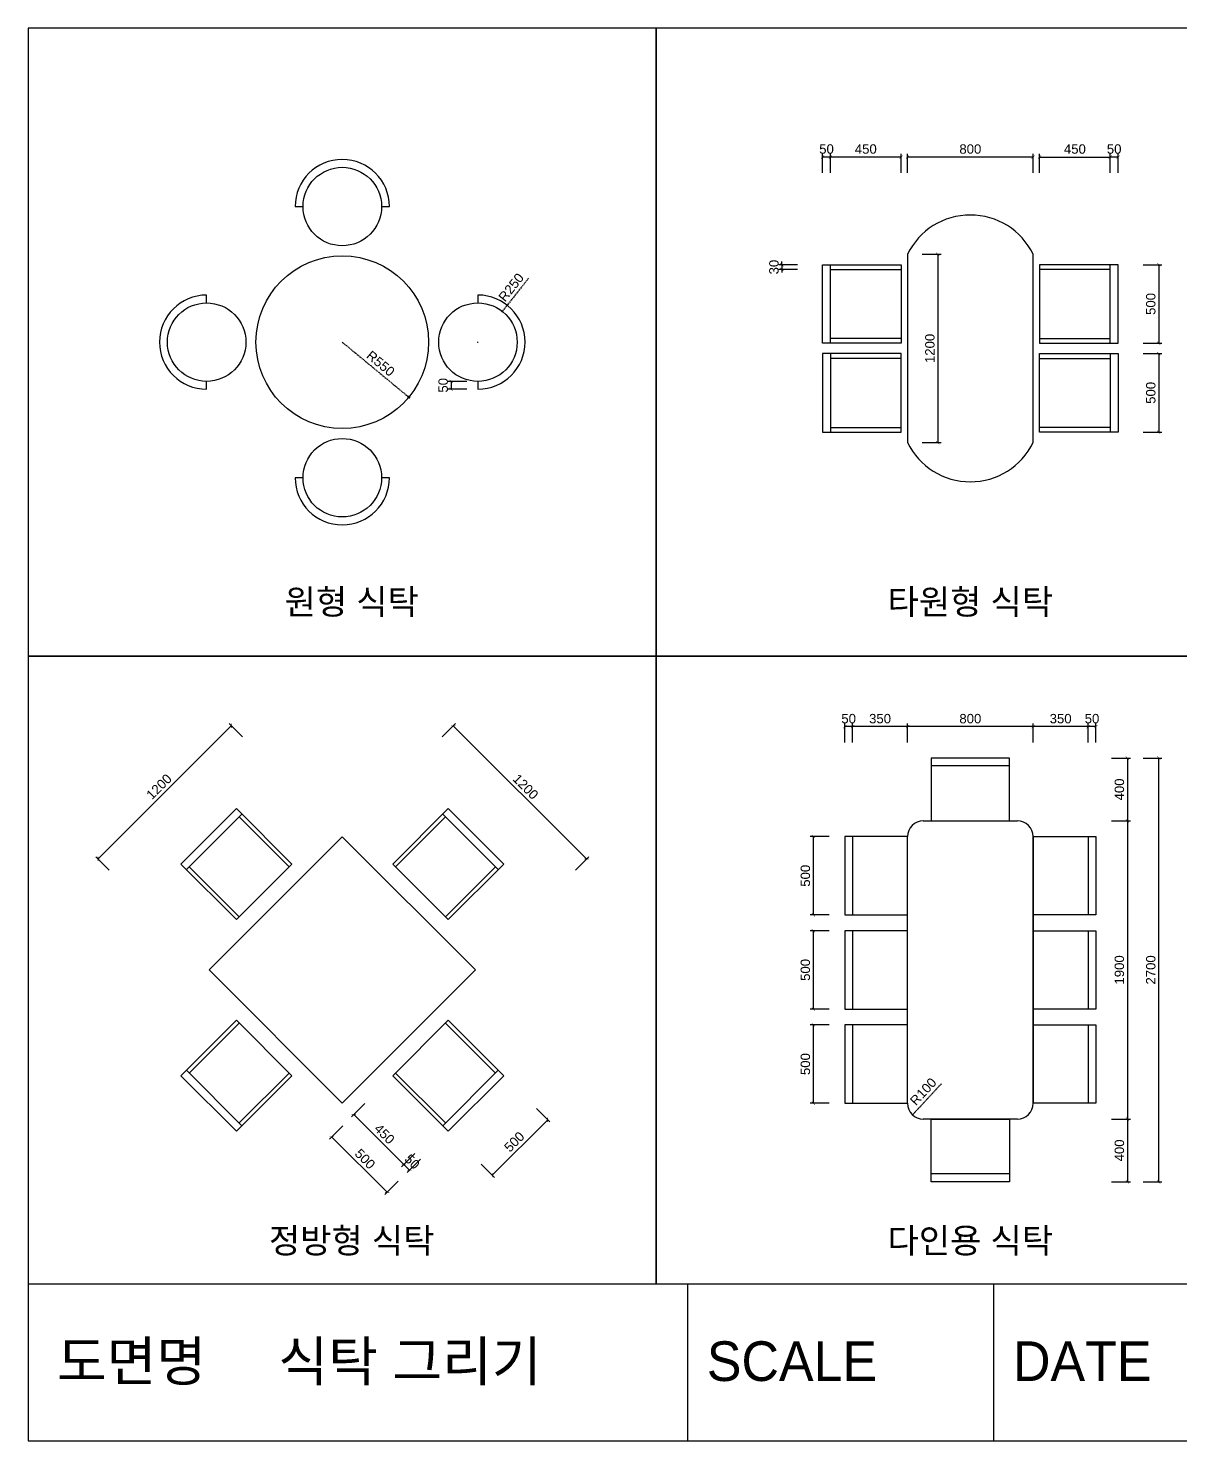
# Model space of a CAD drawing. Header units: millimetres. Extents: x -3 to 11997, y -1000 to 8000.
# Drawn here: x -3 to 7337, y -1000 to 8000 of the extents above; entities that cross this region are included whole.
import ezdxf

# ---------------------------------------------------------------- set-up
doc = ezdxf.new("R2010")
doc.units = ezdxf.units.MM
doc.linetypes.add('HIDDEN', pattern=[9.525, 6.35, -3.175])
doc.linetypes.add('HIDDEN2', pattern=[4.7625, 3.175, -1.5875])
doc.styles.add('Annotative', font='arial.ttf')
doc.styles.get("Standard").update_dxf_attribs({"font": ''})
doc.styles.get('Standard').set_extended_font_data('Gulim')
doc.dimstyles.new('Copy of kkk', dxfattribs={"dimtxt": 60, "dimasz": 20, "dimexe": 0, "dimexo": 20, "dimgap": 20, "dimtad": 1, "dimdec": 0, "dimtxsty": 'Annotative', "dimblk": 'DOT', "dimcen": 2.5, "dimclrd": 1, "dimclre": 1, "dimadec": 0, "dimazin": 0, "dimtfac": 1, "dimtdec": 0, "dimtmove": 0, "dimatfit": 1, "dimldrblk": 'DOT', "dimfxl": 100, "dimfxlon": 1, "dimarcsym": 0})
doc.dimstyles.new('kkk', dxfattribs={"dimtxt": 60, "dimasz": 20, "dimexe": 20, "dimexo": 20, "dimgap": 20, "dimtad": 1, "dimdec": 0, "dimtxsty": 'Annotative', "dimblk": 'ARCHTICK', "dimcen": 2.5, "dimclrd": 1, "dimclre": 1, "dimadec": 0, "dimazin": 0, "dimtfac": 1, "dimtdec": 0, "dimtmove": 0, "dimatfit": 3, "dimldrblk": 'ARCHTICK', "dimfxl": 100, "dimfxlon": 1, "dimarcsym": 0})

# ---------------------------------------------------------------- blocks, each defined once
blk = doc.blocks.new('*U2')
blk.add_lwpolyline([(-2000, -2000), (2000, -2000), (2000, 2000), (-2000, 2000)], close=True)
blk = doc.blocks.new('*U3')
at = {"color": 0, "linetype": 'ByBlock', "lineweight": -2, "transparency": 16777216}
for p in [(0, 4000), (4000, 4000), (8000, 4000), (0, 0), (4000, 0), (8000, 0)]:
    blk.add_blockref('*U2', p, dxfattribs=at)
blk = doc.blocks.new('*U4')
for p, q in [((-25, 300), (-25, 250)), ((-25, -250), (-25, -300))]:
    blk.add_line(p, q)
blk.add_circle((-25, 0), 250)
blk.add_arc((-25, 0), 300, 270, 90)
blk = doc.blocks.new('*U5')
at = {"color": 0, "linetype": 'ByBlock', "lineweight": -2, "transparency": 16777216}
for p, rotation in [((1996.7, 6889.4), 90), ((1107.8, 6000.4), 180), ((1996.7, 5111.5), 270)]:
    blk.add_blockref('*U4', p, dxfattribs=dict(at, rotation=rotation))
blk.add_blockref('*U4', (2885.6, 6000.4), dxfattribs=at)
blk = doc.blocks.new('*U6')
for p, q in [((250, 250), (-250, 250)), ((-250, 250), (-250, -250)), ((250, 200), (-250, 200)), ((-225, 200), (-225, -250)), ((225, -250), (225, 200)), ((250, -250), (250, 250)), ((-250, -250), (250, -250))]:
    blk.add_line(p, q)
blk = doc.blocks.new('*U7')
at = {"color": 0, "linetype": 'ByBlock', "lineweight": -2, "transparency": 16777216}
blk.add_blockref('*U6', (-5315.2, 3554.5), dxfattribs=at)
for p, rotation in [((-6269.3, 2600.4), 90), ((-4361, 2600.4), 270), ((-5315.2, 1646.3), 180)]:
    blk.add_blockref('*U6', p, dxfattribs=dict(at, rotation=rotation))
blk = doc.blocks.new('_ArchTick')
at = {"color": 0, "linetype": 'ByBlock', "const_width": 0.15}
blk.add_lwpolyline([(-0.5, -0.5), (0.5, 0.5)], dxfattribs=at)
blk = doc.blocks.new('*D39')
at = {"color": 1, "lineweight": -2, "transparency": 16777216}
for p, q in [((6896.7, 3350.4), (7016.7, 3350.4)), ((6996.7, 3350.4), (6996.7, 2950.4)), ((6896.7, 2950.4), (7016.7, 2950.4))]:
    blk.add_line(p, q, dxfattribs=at)
at = {"layer": 'Defpoints', "color": 0, "transparency": 16777216}
for p in [(6246.7, 3350.4), (6246.7, 2950.4), (6996.7, 2950.4)]:
    blk.add_point(p, dxfattribs=at)
at = {"color": 1, "lineweight": -2, "transparency": 16777216, "xscale": 20, "yscale": 20, "zscale": 20}
for p, rotation in [((6996.7, 3350.4), 90), ((6996.7, 2950.4), 270)]:
    blk.add_blockref('_ArchTick', p, dxfattribs=dict(at, rotation=rotation))
at = {"color": 0, "transparency": 16777216, "insert": (6946.1, 3150.4), "char_height": 60, "attachment_point": 5, "rotation": 90, "style": 'Annotative'}
blk.add_mtext('400', dxfattribs=at)
blk = doc.blocks.new('*D40')
at = {"color": 1, "lineweight": -2, "transparency": 16777216}
for p, q in [((6896.7, 2950.4), (7016.7, 2950.4)), ((6996.7, 2950.4), (6996.7, 1050.4)), ((6896.7, 1050.4), (7016.7, 1050.4))]:
    blk.add_line(p, q, dxfattribs=at)
at = {"layer": 'Defpoints', "color": 0, "transparency": 16777216}
for p in [(6246.7, 2950.4), (6246.7, 1050.4), (6996.7, 1050.4)]:
    blk.add_point(p, dxfattribs=at)
at = {"color": 1, "lineweight": -2, "transparency": 16777216, "xscale": 20, "yscale": 20, "zscale": 20}
for p, rotation in [((6996.7, 2950.4), 90), ((6996.7, 1050.4), 270)]:
    blk.add_blockref('_ArchTick', p, dxfattribs=dict(at, rotation=rotation))
at = {"color": 0, "transparency": 16777216, "insert": (6946.1, 2000.4), "char_height": 60, "attachment_point": 5, "rotation": 90, "style": 'Annotative'}
blk.add_mtext('1900', dxfattribs=at)
blk = doc.blocks.new('*D41')
at = {"color": 1, "lineweight": -2, "transparency": 16777216}
for p, q in [((6896.7, 1050.4), (7016.7, 1050.4)), ((6996.7, 1050.4), (6996.7, 650.4)), ((6896.7, 650.4), (7016.7, 650.4))]:
    blk.add_line(p, q, dxfattribs=at)
at = {"layer": 'Defpoints', "color": 0, "transparency": 16777216}
for p in [(6246.7, 1050.4), (6246.7, 650.4), (6996.7, 650.4)]:
    blk.add_point(p, dxfattribs=at)
at = {"color": 1, "lineweight": -2, "transparency": 16777216, "xscale": 20, "yscale": 20, "zscale": 20}
for p, rotation in [((6996.7, 1050.4), 90), ((6996.7, 650.4), 270)]:
    blk.add_blockref('_ArchTick', p, dxfattribs=dict(at, rotation=rotation))
at = {"color": 0, "transparency": 16777216, "insert": (6946.1, 850.4), "char_height": 60, "attachment_point": 5, "rotation": 90, "style": 'Annotative'}
blk.add_mtext('400', dxfattribs=at)
blk = doc.blocks.new('*D42')
at = {"color": 1, "lineweight": -2, "transparency": 16777216}
for p, q in [((7096.7, 3350.4), (7216.7, 3350.4)), ((7196.7, 650.4), (7196.7, 3350.4)), ((7096.7, 650.4), (7216.7, 650.4))]:
    blk.add_line(p, q, dxfattribs=at)
at = {"layer": 'Defpoints', "color": 0, "transparency": 16777216}
for p in [(6246.7, 3350.4), (7196.7, 3350.4), (6246.7, 650.4)]:
    blk.add_point(p, dxfattribs=at)
at = {"color": 1, "lineweight": -2, "transparency": 16777216, "xscale": 20, "yscale": 20, "zscale": 20}
for p, rotation in [((7196.7, 3350.4), 90), ((7196.7, 650.4), 270)]:
    blk.add_blockref('_ArchTick', p, dxfattribs=dict(at, rotation=rotation))
at = {"color": 0, "transparency": 16777216, "insert": (7146.1, 2000.4), "char_height": 60, "attachment_point": 5, "rotation": 90, "style": 'Annotative'}
blk.add_mtext('2700', dxfattribs=at)
blk = doc.blocks.new('*D43')
at = {"color": 1, "lineweight": -2, "transparency": 16777216}
for p, q in [((5096.7, 2850.4), (4976.7, 2850.4)), ((4996.7, 2850.4), (4996.7, 2350.4)), ((5096.7, 2350.4), (4976.7, 2350.4))]:
    blk.add_line(p, q, dxfattribs=at)
at = {"layer": 'Defpoints', "color": 0, "transparency": 16777216}
for p in [(5196.7, 2850.4), (4996.7, 2350.4), (5196.7, 2350.4)]:
    blk.add_point(p, dxfattribs=at)
at = {"color": 1, "lineweight": -2, "transparency": 16777216, "xscale": 20, "yscale": 20, "zscale": 20}
for p, rotation in [((4996.7, 2850.4), 90), ((4996.7, 2350.4), 270)]:
    blk.add_blockref('_ArchTick', p, dxfattribs=dict(at, rotation=rotation))
at = {"color": 0, "transparency": 16777216, "insert": (4946.1, 2600.4), "char_height": 60, "attachment_point": 5, "rotation": 90, "style": 'Annotative'}
blk.add_mtext('500', dxfattribs=at)
blk = doc.blocks.new('*D44')
at = {"color": 1, "lineweight": -2, "transparency": 16777216}
for p, q in [((5096.7, 2250.4), (4976.7, 2250.4)), ((4996.7, 2250.4), (4996.7, 1750.4)), ((5096.7, 1750.4), (4976.7, 1750.4))]:
    blk.add_line(p, q, dxfattribs=at)
at = {"layer": 'Defpoints', "color": 0, "transparency": 16777216}
for p in [(5196.7, 2250.4), (4996.7, 1750.4), (5196.7, 1750.4)]:
    blk.add_point(p, dxfattribs=at)
at = {"color": 1, "lineweight": -2, "transparency": 16777216, "xscale": 20, "yscale": 20, "zscale": 20}
for p, rotation in [((4996.7, 2250.4), 90), ((4996.7, 1750.4), 270)]:
    blk.add_blockref('_ArchTick', p, dxfattribs=dict(at, rotation=rotation))
at = {"color": 0, "transparency": 16777216, "insert": (4946.1, 2000.4), "char_height": 60, "attachment_point": 5, "rotation": 90, "style": 'Annotative'}
blk.add_mtext('500', dxfattribs=at)
blk = doc.blocks.new('*D45')
at = {"color": 1, "lineweight": -2, "transparency": 16777216}
for p, q in [((5096.7, 1650.4), (4976.7, 1650.4)), ((4996.7, 1650.4), (4996.7, 1150.4)), ((5096.7, 1150.4), (4976.7, 1150.4))]:
    blk.add_line(p, q, dxfattribs=at)
at = {"layer": 'Defpoints', "color": 0, "transparency": 16777216}
for p in [(5196.7, 1650.4), (4996.7, 1150.4), (5196.7, 1150.4)]:
    blk.add_point(p, dxfattribs=at)
at = {"color": 1, "lineweight": -2, "transparency": 16777216, "xscale": 20, "yscale": 20, "zscale": 20}
for p, rotation in [((4996.7, 1650.4), 90), ((4996.7, 1150.4), 270)]:
    blk.add_blockref('_ArchTick', p, dxfattribs=dict(at, rotation=rotation))
at = {"color": 0, "transparency": 16777216, "insert": (4946.1, 1400.4), "char_height": 60, "attachment_point": 5, "rotation": 90, "style": 'Annotative'}
blk.add_mtext('500', dxfattribs=at)
blk = doc.blocks.new('*D46')
at = {"color": 1, "lineweight": -2, "transparency": 16777216}
for p, q in [((5596.7, 3450.4), (5596.7, 3570.4)), ((6396.7, 3550.4), (5596.7, 3550.4)), ((6396.7, 3450.4), (6396.7, 3570.4))]:
    blk.add_line(p, q, dxfattribs=at)
at = {"layer": 'Defpoints', "color": 0, "transparency": 16777216}
for p in [(5596.7, 3550.4), (5596.7, 2600.4), (6396.7, 2600.4)]:
    blk.add_point(p, dxfattribs=at)
at = {"color": 1, "lineweight": -2, "transparency": 16777216, "xscale": 20, "yscale": 20, "zscale": 20, "rotation": 180}
blk.add_blockref('_ArchTick', (5596.7, 3550.4), dxfattribs=at)
at = {"color": 1, "lineweight": -2, "transparency": 16777216, "xscale": 20, "yscale": 20, "zscale": 20}
blk.add_blockref('_ArchTick', (6396.7, 3550.4), dxfattribs=at)
at = {"color": 0, "transparency": 16777216, "insert": (5996.7, 3601.1), "char_height": 60, "attachment_point": 5, "style": 'Annotative'}
blk.add_mtext('800', dxfattribs=at)
blk = doc.blocks.new('*D47')
at = {"color": 1, "lineweight": -2, "transparency": 16777216}
for p, q in [((6396.7, 3450.4), (6396.7, 3570.4)), ((6746.7, 3550.4), (6396.7, 3550.4)), ((6746.7, 3450.4), (6746.7, 3570.4))]:
    blk.add_line(p, q, dxfattribs=at)
at = {"layer": 'Defpoints', "color": 0, "transparency": 16777216}
for p in [(6396.7, 3550.4), (6396.7, 2850.4), (6746.7, 2850.4)]:
    blk.add_point(p, dxfattribs=at)
at = {"color": 1, "lineweight": -2, "transparency": 16777216, "xscale": 20, "yscale": 20, "zscale": 20, "rotation": 180}
blk.add_blockref('_ArchTick', (6396.7, 3550.4), dxfattribs=at)
at = {"color": 1, "lineweight": -2, "transparency": 16777216, "xscale": 20, "yscale": 20, "zscale": 20}
blk.add_blockref('_ArchTick', (6746.7, 3550.4), dxfattribs=at)
at = {"color": 0, "transparency": 16777216, "insert": (6571.7, 3601.1), "char_height": 60, "attachment_point": 5, "style": 'Annotative'}
blk.add_mtext('350', dxfattribs=at)
blk = doc.blocks.new('*D48')
at = {"color": 1, "lineweight": -2, "transparency": 16777216}
for p, q in [((6746.7, 3450.4), (6746.7, 3570.4)), ((6796.7, 3550.4), (6746.7, 3550.4)), ((6796.7, 3450.4), (6796.7, 3570.4))]:
    blk.add_line(p, q, dxfattribs=at)
at = {"layer": 'Defpoints', "color": 0, "transparency": 16777216}
for p in [(6746.7, 3550.4), (6746.7, 2850.4), (6796.7, 2850.4)]:
    blk.add_point(p, dxfattribs=at)
at = {"color": 1, "lineweight": -2, "transparency": 16777216, "xscale": 20, "yscale": 20, "zscale": 20, "rotation": 180}
blk.add_blockref('_ArchTick', (6746.7, 3550.4), dxfattribs=at)
at = {"color": 1, "lineweight": -2, "transparency": 16777216, "xscale": 20, "yscale": 20, "zscale": 20}
blk.add_blockref('_ArchTick', (6796.7, 3550.4), dxfattribs=at)
at = {"color": 0, "transparency": 16777216, "insert": (6771.7, 3601.1), "char_height": 60, "attachment_point": 5, "style": 'Annotative'}
blk.add_mtext('50', dxfattribs=at)
blk = doc.blocks.new('*D49')
at = {"color": 1, "lineweight": -2, "transparency": 16777216}
for p, q in [((5246.7, 3450.4), (5246.7, 3570.4)), ((5596.7, 3550.4), (5246.7, 3550.4)), ((5596.7, 3450.4), (5596.7, 3570.4))]:
    blk.add_line(p, q, dxfattribs=at)
at = {"layer": 'Defpoints', "color": 0, "transparency": 16777216}
for p in [(5246.7, 3550.4), (5246.7, 2850.4), (5596.7, 2850.4)]:
    blk.add_point(p, dxfattribs=at)
at = {"color": 1, "lineweight": -2, "transparency": 16777216, "xscale": 20, "yscale": 20, "zscale": 20, "rotation": 180}
blk.add_blockref('_ArchTick', (5246.7, 3550.4), dxfattribs=at)
at = {"color": 1, "lineweight": -2, "transparency": 16777216, "xscale": 20, "yscale": 20, "zscale": 20}
blk.add_blockref('_ArchTick', (5596.7, 3550.4), dxfattribs=at)
at = {"color": 0, "transparency": 16777216, "insert": (5421.7, 3601.1), "char_height": 60, "attachment_point": 5, "style": 'Annotative'}
blk.add_mtext('350', dxfattribs=at)
blk = doc.blocks.new('*D50')
at = {"color": 1, "lineweight": -2, "transparency": 16777216}
for p, q in [((5196.7, 3450.4), (5196.7, 3570.4)), ((5246.7, 3550.4), (5196.7, 3550.4)), ((5246.7, 3450.4), (5246.7, 3570.4))]:
    blk.add_line(p, q, dxfattribs=at)
at = {"layer": 'Defpoints', "color": 0, "transparency": 16777216}
for p in [(5196.7, 3550.4), (5196.7, 2850.4), (5246.7, 2850.4)]:
    blk.add_point(p, dxfattribs=at)
at = {"color": 1, "lineweight": -2, "transparency": 16777216, "xscale": 20, "yscale": 20, "zscale": 20, "rotation": 180}
blk.add_blockref('_ArchTick', (5196.7, 3550.4), dxfattribs=at)
at = {"color": 1, "lineweight": -2, "transparency": 16777216, "xscale": 20, "yscale": 20, "zscale": 20}
blk.add_blockref('_ArchTick', (5246.7, 3550.4), dxfattribs=at)
at = {"color": 0, "transparency": 16777216, "insert": (5221.7, 3601.1), "char_height": 60, "attachment_point": 5, "style": 'Annotative'}
blk.add_mtext('50', dxfattribs=at)
blk = doc.blocks.new('*D57')
at = {"color": 1, "lineweight": -2, "transparency": 16777216}
for p, q in [((2633.1, 3485.3), (2717.9, 3570.2)), ((2703.8, 3556.1), (3552.3, 2707.5)), ((3481.6, 2636.8), (3566.5, 2721.7))]:
    blk.add_line(p, q, dxfattribs=at)
at = {"layer": 'Defpoints', "color": 0, "transparency": 16777216}
for p in [(1996.7, 2848.9), (3552.3, 2707.5), (2845.2, 2000.4)]:
    blk.add_point(p, dxfattribs=at)
at = {"color": 1, "lineweight": -2, "transparency": 16777216, "xscale": 20, "yscale": 20, "zscale": 20}
for p, rotation in [((2703.8, 3556.1), 135), ((3552.3, 2707.5), 315)]:
    blk.add_blockref('_ArchTick', p, dxfattribs=dict(at, rotation=rotation))
at = {"color": 0, "transparency": 16777216, "insert": (3163.9, 3167.6), "char_height": 60, "attachment_point": 5, "rotation": 315, "style": 'Annotative'}
blk.add_mtext('1200', dxfattribs=at)
blk = doc.blocks.new('*D59')
at = {"color": 1, "lineweight": -2, "transparency": 16777216}
for p, q in [((1289.6, 3556.1), (441.1, 2707.5)), ((1360.3, 3485.3), (1275.5, 3570.2)), ((511.8, 2636.8), (426.9, 2721.7))]:
    blk.add_line(p, q, dxfattribs=at)
at = {"layer": 'Defpoints', "color": 0, "transparency": 16777216}
for p in [(1996.7, 2848.9), (441.1, 2707.5), (1148.2, 2000.4)]:
    blk.add_point(p, dxfattribs=at)
at = {"color": 1, "lineweight": -2, "transparency": 16777216, "xscale": 20, "yscale": 20, "zscale": 20}
for p, rotation in [((1289.6, 3556.1), 44.99999999999992), ((441.1, 2707.5), 225)]:
    blk.add_blockref('_ArchTick', p, dxfattribs=dict(at, rotation=rotation))
at = {"color": 0, "transparency": 16777216, "insert": (829.5, 3167.6), "char_height": 60, "attachment_point": 5, "rotation": 45, "style": 'Annotative'}
blk.add_mtext('1200', dxfattribs=at)
blk = doc.blocks.new('*D60')
at = {"color": 1, "lineweight": -2, "transparency": 16777216}
for p, q in [((3234.1, 1116.5), (3319, 1031.7)), ((3304.8, 1045.8), (2951.3, 692.3)), ((2880.6, 763), (2965.4, 678.1))]:
    blk.add_line(p, q, dxfattribs=at)
at = {"layer": 'Defpoints', "color": 0, "transparency": 16777216}
for p in [(3024.9, 1325.8), (2671.4, 972.2), (2951.3, 692.3)]:
    blk.add_point(p, dxfattribs=at)
at = {"color": 1, "lineweight": -2, "transparency": 16777216, "xscale": 20, "yscale": 20, "zscale": 20}
for p, rotation in [((3304.8, 1045.8), 44.99999999999992), ((2951.3, 692.3), 225)]:
    blk.add_blockref('_ArchTick', p, dxfattribs=dict(at, rotation=rotation))
at = {"color": 0, "transparency": 16777216, "insert": (3092.3, 904.9), "char_height": 60, "attachment_point": 5, "rotation": 45, "style": 'Annotative'}
blk.add_mtext('500', dxfattribs=at)
blk = doc.blocks.new('*D61')
at = {"color": 1, "lineweight": -2, "transparency": 16777216}
for p, q in [((2141, 1149), (2056.2, 1064.1)), ((2070.3, 1078.3), (2388.5, 760.1)), ((2459.2, 830.8), (2374.4, 745.9))]:
    blk.add_line(p, q, dxfattribs=at)
at = {"layer": 'Defpoints', "color": 0, "transparency": 16777216}
for p in [(2317.8, 1325.8), (2636, 1007.6), (2388.5, 760.1)]:
    blk.add_point(p, dxfattribs=at)
at = {"color": 1, "lineweight": -2, "transparency": 16777216, "xscale": 20, "yscale": 20, "zscale": 20}
for p, rotation in [((2070.3, 1078.3), 135.0000000000001), ((2388.5, 760.1), 315.0000000000001)]:
    blk.add_blockref('_ArchTick', p, dxfattribs=dict(at, rotation=rotation))
at = {"color": 0, "transparency": 16777216, "insert": (2265.2, 955), "char_height": 60, "attachment_point": 5, "rotation": 315, "style": 'Annotative'}
blk.add_mtext('450', dxfattribs=at)
blk = doc.blocks.new('*D62')
at = {"color": 1, "lineweight": -2, "transparency": 16777216}
for p, q in [((2459.2, 830.8), (2374.4, 745.9)), ((2388.5, 760.1), (2423.9, 724.7)), ((2494.6, 795.4), (2409.7, 710.6))]:
    blk.add_line(p, q, dxfattribs=at)
at = {"layer": 'Defpoints', "color": 0, "transparency": 16777216}
for p in [(2636, 1007.6), (2671.4, 972.2), (2423.9, 724.7)]:
    blk.add_point(p, dxfattribs=at)
at = {"color": 1, "lineweight": -2, "transparency": 16777216, "xscale": 20, "yscale": 20, "zscale": 20}
for p, rotation in [((2388.5, 760.1), 134.9999999999999), ((2423.9, 724.7), 314.9999999999998)]:
    blk.add_blockref('_ArchTick', p, dxfattribs=dict(at, rotation=rotation))
at = {"color": 0, "transparency": 16777216, "insert": (2442, 778.2), "char_height": 60, "attachment_point": 5, "rotation": 315, "style": 'Annotative'}
blk.add_mtext('50', dxfattribs=at)
blk = doc.blocks.new('*D63')
at = {"color": 1, "lineweight": -2, "transparency": 16777216}
for p, q in [((1999.6, 1007.6), (1914.8, 922.7)), ((1928.9, 936.8), (2282.5, 583.3)), ((2353.2, 654), (2268.3, 569.1))]:
    blk.add_line(p, q, dxfattribs=at)
at = {"layer": 'Defpoints', "color": 0, "transparency": 16777216}
for p in [(2317.8, 1325.8), (2671.4, 972.2), (2282.5, 583.3)]:
    blk.add_point(p, dxfattribs=at)
at = {"color": 1, "lineweight": -2, "transparency": 16777216, "xscale": 20, "yscale": 20, "zscale": 20}
for p, rotation in [((1928.9, 936.8), 135), ((2282.5, 583.3), 315)]:
    blk.add_blockref('_ArchTick', p, dxfattribs=dict(at, rotation=rotation))
at = {"color": 0, "transparency": 16777216, "insert": (2141.5, 795.9), "char_height": 60, "attachment_point": 5, "rotation": 315, "style": 'Annotative'}
blk.add_mtext('500', dxfattribs=at)
blk = doc.blocks.new('*D64')
at = {"color": 1, "lineweight": -2, "transparency": 16777216}
for p, q in [((5689.9, 6560.4), (5809.9, 6560.4)), ((5789.9, 6560.4), (5789.9, 5360.4)), ((5689.9, 5360.4), (5809.9, 5360.4))]:
    blk.add_line(p, q, dxfattribs=at)
at = {"layer": 'Defpoints', "color": 0, "transparency": 16777216}
for p in [(5596.7, 6560.4), (5596.7, 5360.4), (5789.9, 5360.4)]:
    blk.add_point(p, dxfattribs=at)
at = {"color": 1, "lineweight": -2, "transparency": 16777216, "xscale": 20, "yscale": 20, "zscale": 20}
for p, rotation in [((5789.9, 6560.4), 90), ((5789.9, 5360.4), 270)]:
    blk.add_blockref('_ArchTick', p, dxfattribs=dict(at, rotation=rotation))
at = {"color": 0, "transparency": 16777216, "insert": (5739.3, 5960.4), "char_height": 60, "attachment_point": 5, "rotation": 90, "style": 'Annotative'}
blk.add_mtext('1200', dxfattribs=at)
blk = doc.blocks.new('*D65')
at = {"color": 1, "lineweight": -2, "transparency": 16777216}
for p, q in [((7096.7, 6493.7), (7216.7, 6493.7)), ((7196.7, 6493.7), (7196.7, 5993.7)), ((7096.7, 5993.7), (7216.7, 5993.7))]:
    blk.add_line(p, q, dxfattribs=at)
at = {"layer": 'Defpoints', "color": 0, "transparency": 16777216}
for p in [(6937.6, 6493.7), (6937.6, 5993.7), (7196.7, 5993.7)]:
    blk.add_point(p, dxfattribs=at)
at = {"color": 1, "lineweight": -2, "transparency": 16777216, "xscale": 20, "yscale": 20, "zscale": 20}
for p, rotation in [((7196.7, 6493.7), 90), ((7196.7, 5993.7), 270)]:
    blk.add_blockref('_ArchTick', p, dxfattribs=dict(at, rotation=rotation))
at = {"color": 0, "transparency": 16777216, "insert": (7146.1, 6243.7), "char_height": 60, "attachment_point": 5, "rotation": 90, "style": 'Annotative'}
blk.add_mtext('500', dxfattribs=at)
blk = doc.blocks.new('*D66')
at = {"color": 1, "lineweight": -2, "transparency": 16777216}
for p, q in [((7096.7, 5927.2), (7216.7, 5927.2)), ((7196.7, 5927.2), (7196.7, 5427.2)), ((7096.7, 5427.2), (7216.7, 5427.2))]:
    blk.add_line(p, q, dxfattribs=at)
at = {"layer": 'Defpoints', "color": 0, "transparency": 16777216}
for p in [(6937.6, 5927.2), (6937.6, 5427.2), (7196.7, 5427.2)]:
    blk.add_point(p, dxfattribs=at)
at = {"color": 1, "lineweight": -2, "transparency": 16777216, "xscale": 20, "yscale": 20, "zscale": 20}
for p, rotation in [((7196.7, 5927.2), 90), ((7196.7, 5427.2), 270)]:
    blk.add_blockref('_ArchTick', p, dxfattribs=dict(at, rotation=rotation))
at = {"color": 0, "transparency": 16777216, "insert": (7146.1, 5677.2), "char_height": 60, "attachment_point": 5, "rotation": 90, "style": 'Annotative'}
blk.add_mtext('500', dxfattribs=at)
blk = doc.blocks.new('*D67')
at = {"color": 1, "lineweight": -2, "transparency": 16777216}
for p, q in [((4896.7, 6493.7), (4776.7, 6493.7)), ((4796.7, 6493.7), (4796.7, 6513.7)), ((4796.7, 6493.7), (4796.7, 6463.7)), ((4896.7, 6463.7), (4776.7, 6463.7)), ((4796.7, 6463.7), (4796.7, 6443.7))]:
    blk.add_line(p, q, dxfattribs=at)
at = {"layer": 'Defpoints', "color": 0, "transparency": 16777216}
for p in [(5105.8, 6493.7), (4796.7, 6463.7), (5105.8, 6463.7)]:
    blk.add_point(p, dxfattribs=at)
at = {"color": 1, "lineweight": -2, "transparency": 16777216, "xscale": 20, "yscale": 20, "zscale": 20}
for p, rotation in [((4796.7, 6493.7), 270), ((4796.7, 6463.7), 90)]:
    blk.add_blockref('_ArchTick', p, dxfattribs=dict(at, rotation=rotation))
at = {"color": 0, "transparency": 16777216, "insert": (4746, 6478.7), "char_height": 60, "attachment_point": 5, "rotation": 90, "style": 'Annotative'}
blk.add_mtext('30', dxfattribs=at)
blk = doc.blocks.new('*D68')
at = {"color": 1, "lineweight": -2, "transparency": 16777216}
for p, q in [((5596.7, 7080), (5596.7, 7200)), ((6396.7, 7080), (6396.7, 7200)), ((6396.7, 7180), (5596.7, 7180))]:
    blk.add_line(p, q, dxfattribs=at)
at = {"layer": 'Defpoints', "color": 0, "transparency": 16777216}
for p in [(5596.7, 7180), (5596.7, 6560.4), (6396.7, 6560.4)]:
    blk.add_point(p, dxfattribs=at)
at = {"color": 1, "lineweight": -2, "transparency": 16777216, "xscale": 20, "yscale": 20, "zscale": 20, "rotation": 180}
blk.add_blockref('_ArchTick', (5596.7, 7180), dxfattribs=at)
at = {"color": 1, "lineweight": -2, "transparency": 16777216, "xscale": 20, "yscale": 20, "zscale": 20}
blk.add_blockref('_ArchTick', (6396.7, 7180), dxfattribs=at)
at = {"color": 0, "transparency": 16777216, "insert": (5996.7, 7230.6), "char_height": 60, "attachment_point": 5, "style": 'Annotative'}
blk.add_mtext('800', dxfattribs=at)
blk = doc.blocks.new('*D69')
at = {"color": 1, "lineweight": -2, "transparency": 16777216}
for p, q in [((6437.6, 7080), (6437.6, 7200)), ((6887.6, 7080), (6887.6, 7200)), ((6437.6, 7180), (6887.6, 7180))]:
    blk.add_line(p, q, dxfattribs=at)
at = {"layer": 'Defpoints', "color": 0, "transparency": 16777216}
for p in [(6887.6, 7180), (6437.6, 6493.7), (6887.6, 6493.7)]:
    blk.add_point(p, dxfattribs=at)
at = {"color": 1, "lineweight": -2, "transparency": 16777216, "xscale": 20, "yscale": 20, "zscale": 20, "rotation": 180}
blk.add_blockref('_ArchTick', (6437.6, 7180), dxfattribs=at)
at = {"color": 1, "lineweight": -2, "transparency": 16777216, "xscale": 20, "yscale": 20, "zscale": 20}
blk.add_blockref('_ArchTick', (6887.6, 7180), dxfattribs=at)
at = {"color": 0, "transparency": 16777216, "insert": (6662.6, 7230.6), "char_height": 60, "attachment_point": 5, "style": 'Annotative'}
blk.add_mtext('450', dxfattribs=at)
blk = doc.blocks.new('*D70')
at = {"color": 1, "lineweight": -2, "transparency": 16777216}
for p, q in [((6887.6, 7080), (6887.6, 7200)), ((6937.6, 7080), (6937.6, 7200)), ((6937.6, 7180), (6887.6, 7180))]:
    blk.add_line(p, q, dxfattribs=at)
at = {"layer": 'Defpoints', "color": 0, "transparency": 16777216}
for p in [(6887.6, 7180), (6887.6, 6493.7), (6937.6, 6493.7)]:
    blk.add_point(p, dxfattribs=at)
at = {"color": 1, "lineweight": -2, "transparency": 16777216, "xscale": 20, "yscale": 20, "zscale": 20, "rotation": 180}
blk.add_blockref('_ArchTick', (6887.6, 7180), dxfattribs=at)
at = {"color": 1, "lineweight": -2, "transparency": 16777216, "xscale": 20, "yscale": 20, "zscale": 20}
blk.add_blockref('_ArchTick', (6937.6, 7180), dxfattribs=at)
at = {"color": 0, "transparency": 16777216, "insert": (6912.6, 7230.6), "char_height": 60, "attachment_point": 5, "style": 'Annotative'}
blk.add_mtext('50', dxfattribs=at)
blk = doc.blocks.new('*D71')
at = {"color": 1, "lineweight": -2, "transparency": 16777216}
for p, q in [((5105.8, 7080), (5105.8, 7200)), ((5555.8, 7080), (5555.8, 7200)), ((5555.8, 7180), (5105.8, 7180))]:
    blk.add_line(p, q, dxfattribs=at)
at = {"layer": 'Defpoints', "color": 0, "transparency": 16777216}
for p in [(5105.8, 7180), (5105.8, 6493.7), (5555.8, 6493.7)]:
    blk.add_point(p, dxfattribs=at)
at = {"color": 1, "lineweight": -2, "transparency": 16777216, "xscale": 20, "yscale": 20, "zscale": 20, "rotation": 180}
blk.add_blockref('_ArchTick', (5105.8, 7180), dxfattribs=at)
at = {"color": 1, "lineweight": -2, "transparency": 16777216, "xscale": 20, "yscale": 20, "zscale": 20}
blk.add_blockref('_ArchTick', (5555.8, 7180), dxfattribs=at)
at = {"color": 0, "transparency": 16777216, "insert": (5330.8, 7230.6), "char_height": 60, "attachment_point": 5, "style": 'Annotative'}
blk.add_mtext('450', dxfattribs=at)
blk = doc.blocks.new('*D72')
at = {"color": 1, "lineweight": -2, "transparency": 16777216}
for p, q in [((5055.8, 7080), (5055.8, 7200)), ((5105.8, 7080), (5105.8, 7200)), ((5105.8, 7180), (5055.8, 7180))]:
    blk.add_line(p, q, dxfattribs=at)
at = {"layer": 'Defpoints', "color": 0, "transparency": 16777216}
for p in [(5055.8, 7180), (5055.8, 6493.7), (5105.8, 6493.7)]:
    blk.add_point(p, dxfattribs=at)
at = {"color": 1, "lineweight": -2, "transparency": 16777216, "xscale": 20, "yscale": 20, "zscale": 20, "rotation": 180}
blk.add_blockref('_ArchTick', (5055.8, 7180), dxfattribs=at)
at = {"color": 1, "lineweight": -2, "transparency": 16777216, "xscale": 20, "yscale": 20, "zscale": 20}
blk.add_blockref('_ArchTick', (5105.8, 7180), dxfattribs=at)
at = {"color": 0, "transparency": 16777216, "insert": (5080.8, 7230.6), "char_height": 60, "attachment_point": 5, "style": 'Annotative'}
blk.add_mtext('50', dxfattribs=at)
blk = doc.blocks.new('_Dot')
at = {"color": 0, "linetype": 'ByBlock', "lineweight": -2}
blk.add_line((-0.5, 0), (-1, 0), dxfattribs=at)
at = {"color": 0, "linetype": 'ByBlock', "const_width": 0.5}
blk.add_lwpolyline([(-0.25, 0, 1), (0.25, 0, 1)], format="xyb", close=True, dxfattribs=at)
blk = doc.blocks.new('*D80')
at = {"color": 1, "linetype": 'HIDDEN', "lineweight": -2, "transparency": 16777216}
blk.add_line((1996.7, 6000.4), (2405, 5662.5), dxfattribs=at)
at = {"layer": 'Defpoints', "color": 0, "transparency": 16777216}
for p in [(1996.7, 6000.4), (2420.4, 5649.7)]:
    blk.add_point(p, dxfattribs=at)
at = {"color": 1, "lineweight": -2, "transparency": 16777216, "xscale": 20, "yscale": 20, "zscale": 20, "rotation": 320.3810423533684}
blk.add_blockref('_Dot', (2420.4, 5649.7), dxfattribs=at)
at = {"color": 0, "transparency": 16777216, "insert": (2240.8, 5864.1), "char_height": 60, "attachment_point": 5, "rotation": 320.38104, "style": 'Annotative'}
blk.add_mtext('R550', dxfattribs=at)
blk = doc.blocks.new('_DotSmall')
at = {"color": 0, "linetype": 'ByBlock', "const_width": 0.5}
blk.add_lwpolyline([(-0.0625, 0, 1), (0.0625, 0, 1)], format="xyb", close=True, dxfattribs=at)
blk = doc.blocks.new('*D85')
at = {"color": 1, "linetype": 'HIDDEN2', "lineweight": -2, "transparency": 16777216}
blk.add_line((5812.1, 1275), (5628.7, 1077.1), dxfattribs=at)
at = {"layer": 'Defpoints', "color": 0, "transparency": 16777216}
for p in [(5696.7, 1150.4), (5628.7, 1077.1)]:
    blk.add_point(p, dxfattribs=at)
at = {"color": 1, "lineweight": -2, "transparency": 16777216, "xscale": 20, "yscale": 20, "zscale": 20, "rotation": 227.1945435256821}
blk.add_blockref('_DotSmall', (5628.7, 1077.1), dxfattribs=at)
at = {"color": 0, "transparency": 16777216, "insert": (5696.8, 1225.1), "char_height": 60, "attachment_point": 5, "rotation": 47.19454, "style": 'Annotative'}
blk.add_mtext('R100', dxfattribs=at)
blk = doc.blocks.new('*D88')
at = {"color": 1, "linetype": 'HIDDEN', "lineweight": -2, "transparency": 16777216}
blk.add_line((3183.4, 6407.9), (3015.9, 6196.4), dxfattribs=at)
at = {"color": 1, "lineweight": -2, "transparency": 16777216}
for p, q in [((2858.1, 6000.4), (2863.1, 6000.4)), ((2860.6, 5997.9), (2860.6, 6002.9))]:
    blk.add_line(p, q, dxfattribs=at)
at = {"layer": 'Defpoints', "color": 0, "transparency": 16777216}
for p in [(3015.9, 6196.4), (2860.6, 6000.4)]:
    blk.add_point(p, dxfattribs=at)
at = {"color": 1, "lineweight": -2, "transparency": 16777216, "xscale": 20, "yscale": 20, "zscale": 20, "rotation": 231.6193590747901}
blk.add_blockref('_DotSmall', (3015.9, 6196.4), dxfattribs=at)
at = {"color": 0, "transparency": 16777216, "insert": (3072.3, 6349.3), "char_height": 60, "attachment_point": 5, "rotation": 51.61936, "style": 'Annotative'}
blk.add_mtext('R250', dxfattribs=at)
blk = doc.blocks.new('*D89')
at = {"color": 1, "lineweight": -2, "transparency": 16777216}
for p, q in [((2790, 5750.4), (2670, 5750.4)), ((2790, 5700.4), (2670, 5700.4)), ((2690, 5750.4), (2690, 5700.4))]:
    blk.add_line(p, q, dxfattribs=at)
at = {"layer": 'Defpoints', "color": 0, "transparency": 16777216}
for p in [(2690, 5700.4), (2860.6, 5750.4), (2860.6, 5700.4)]:
    blk.add_point(p, dxfattribs=at)
at = {"color": 1, "lineweight": -2, "transparency": 16777216, "xscale": 20, "yscale": 20, "zscale": 20}
for p, rotation in [((2690, 5750.4), 90), ((2690, 5700.4), 270)]:
    blk.add_blockref('_ArchTick', p, dxfattribs=dict(at, rotation=rotation))
at = {"color": 0, "transparency": 16777216, "insert": (2639.4, 5725.4), "char_height": 60, "attachment_point": 5, "rotation": 90, "style": 'Annotative'}
blk.add_mtext('50', dxfattribs=at)

msp = doc.modelspace()

# ---------------------------------------------------------------- linework, layer by layer
for p, q in [((5055.8, 5993.7), (5055.8, 6493.7)), ((5055.8, 6493.7), (5555.8, 6493.7)), ((5105.8, 5993.7), (5105.8, 6493.7)), ((5555.8, 6493.7), (5555.8, 5993.7)), ((6937.6, 6493.7), (6437.6, 6493.7)), ((6437.6, 6493.7), (6437.6, 5993.7)), ((6887.6, 5993.7), (6887.6, 6493.7)), ((6937.6, 5993.7), (6937.6, 6493.7)), ((5105.8, 6463.7), (5555.8, 6463.7)), ((6887.6, 6463.7), (6437.6, 6463.7)), ((5555.8, 5993.7), (5055.8, 5993.7)), ((5555.8, 6023.7), (5105.8, 6023.7)), ((6437.6, 6023.7), (6887.6, 6023.7)), ((6437.6, 5993.7), (6937.6, 5993.7)), ((5555.8, 5927.2), (5055.8, 5927.2)), ((5055.8, 5927.2), (5055.8, 5427.2)), ((5105.8, 5927.2), (5105.8, 5427.2)), ((5555.8, 5897.2), (5105.8, 5897.2)), ((5555.8, 5427.2), (5555.8, 5927.2)), ((6437.6, 5927.2), (6937.6, 5927.2)), ((6437.6, 5427.2), (6437.6, 5927.2)), ((6437.6, 5897.2), (6887.6, 5897.2)), ((6887.6, 5927.2), (6887.6, 5427.2)), ((6937.6, 5927.2), (6937.6, 5427.2)), ((5055.8, 5427.2), (5555.8, 5427.2)), ((5105.8, 5457.2), (5555.8, 5457.2)), ((6887.6, 5457.2), (6437.6, 5457.2)), ((6937.6, 5427.2), (6437.6, 5427.2)), ((6246.7, 3350.4), (5746.7, 3350.4)), ((5746.7, 3350.4), (5746.7, 2950.4)), ((6246.7, 2950.4), (6246.7, 3350.4)), ((6246.7, 3300.4), (5746.7, 3300.4)), ((5746.7, 2950.4), (6246.7, 2950.4)), ((5596.7, 2850.4), (5196.7, 2850.4)), ((5196.7, 2850.4), (5196.7, 2350.4)), ((5246.7, 2850.4), (5246.7, 2350.4)), ((5596.7, 2350.4), (5596.7, 2850.4)), ((6396.7, 2850.4), (6796.7, 2850.4)), ((6396.7, 2350.4), (6396.7, 2850.4)), ((6746.7, 2850.4), (6746.7, 2350.4)), ((6796.7, 2850.4), (6796.7, 2350.4)), ((5196.7, 2350.4), (5596.7, 2350.4)), ((6796.7, 2350.4), (6396.7, 2350.4)), ((5596.7, 2250.4), (5196.7, 2250.4)), ((5196.7, 2250.4), (5196.7, 1750.4)), ((5246.7, 2250.4), (5246.7, 1750.4)), ((5596.7, 1750.4), (5596.7, 2250.4)), ((6396.7, 2250.4), (6796.7, 2250.4)), ((6396.7, 1750.4), (6396.7, 2250.4)), ((6746.7, 2250.4), (6746.7, 1750.4)), ((6796.7, 2250.4), (6796.7, 1750.4)), ((5196.7, 1750.4), (5596.7, 1750.4)), ((6796.7, 1750.4), (6396.7, 1750.4)), ((5596.7, 1650.4), (5196.7, 1650.4)), ((5196.7, 1650.4), (5196.7, 1150.4)), ((5246.7, 1650.4), (5246.7, 1150.4)), ((5596.7, 1150.4), (5596.7, 1650.4)), ((6396.7, 1650.4), (6796.7, 1650.4)), ((6396.7, 1150.4), (6396.7, 1650.4)), ((6746.7, 1650.4), (6746.7, 1150.4)), ((6796.7, 1650.4), (6796.7, 1150.4)), ((5196.7, 1150.4), (5596.7, 1150.4)), ((6796.7, 1150.4), (6396.7, 1150.4)), ((5746.7, 1050.4), (6246.7, 1050.4)), ((5746.7, 650.4), (5746.7, 1050.4)), ((6246.7, 1050.4), (6246.7, 650.4)), ((6246.7, 700.4), (5746.7, 700.4)), ((6246.7, 650.4), (5746.7, 650.4)), ((-3.3, 0.4), (-3.3, -999.6)), ((4196.7, -999.6), (4196.7, 0.4)), ((6146.7, -999.6), (6146.7, 0.4)), ((-3.3, -999.6), (11996.7, -999.6))]:
    msp.add_line(p, q)
for points in [[(5596.7, 6560.4), (5596.7, 5360.4)], [(6396.7, 5360.4), (6396.7, 6560.4)], [(5696.7, 2950.4), (6296.7, 2950.4)], [(5596.7, 1150.4), (5596.7, 2850.4)], [(6396.7, 2850.4), (6396.7, 1150.4)], [(6396.7, 1150.4), (6396.7, 2850.4)], [(6296.7, 1050.4), (5696.7, 1050.4)]]:
    msp.add_lwpolyline(points)
msp.add_lwpolyline([(1996.7, 1151.9), (2845.2, 2000.4), (1996.7, 2848.9), (1148.2, 2000.4)], close=True)
msp.add_circle((1996.7, 6000.4), 550)
for centre, radius, start, end in [((5996.7, 6365.4), 445, 25.98923, 154.01077), ((5996.7, 5555.4), 445, 205.98923, 334.01077), ((5696.7, 2850.4), 100, 90, 180), ((6296.7, 2850.4), 100, 0, 90), ((5696.7, 1150.4), 100, 180, 270), ((6296.7, 1150.4), 100, 270, 0)]:
    msp.add_arc(centre, radius, start, end)

# ---------------------------------------------------------------- block references
for name, p in [('*U3', (1996.7, 2000.4)), ('*U5', (0, 0))]:
    msp.add_blockref(name, p)
at = {"rotation": 45}
msp.add_blockref('*U7', (7593.9, 3920), dxfattribs=at)

# ---------------------------------------------------------------- texts
for s, height, p in [('원형 식탁', 158.81, (1629.3, 4266.5)), ('타원형 식탁', 158.81, (5469.3, 4266.5)), ('정방형 식탁', 158.81, (1529.3, 196.5)), ('다인용 식탁', 158.81, (5469.3, 196.5)), ('도면명     식탁 그리기', 252.729, (178.5, -618.8)), ('SCALE', 252.73, (4318.5, -618.8)), ('DATE', 252.73, (6268.5, -618.8))]:
    msp.add_text(s, height=height).set_placement(p)

# ---------------------------------------------------------------- dimensions: what is measured, and where the dimension line sits
for base, p1, p2, picture, middle in [((5055.8, 7180), (5105.8, 6493.7), (5055.8, 6493.7), '*D72', (5080.8, 7180)), ((6887.6, 7180), (6937.6, 6493.7), (6887.6, 6493.7), '*D70', (6912.6, 7180)), ((5196.7, 3550.4), (5246.7, 2850.4), (5196.7, 2850.4), '*D50', (5221.7, 3550.4)), ((6746.7, 3550.4), (6796.7, 2850.4), (6746.7, 2850.4), '*D48', (6771.7, 3550.4))]:
    dim = msp.add_linear_dim(base=base, p1=p1, p2=p2, dimstyle='kkk')
    dim.commit()
    dim.dimension.update_dxf_attribs({"geometry": picture, "text_midpoint": middle, "dimtype": 160})
for base, p1, p2, picture, middle in [((5105.8, 7180), (5555.8, 6493.7), (5105.8, 6493.7), '*D71', (5330.8, 7230.6)), ((5596.7, 7180), (6396.7, 6560.4), (5596.7, 6560.4), '*D68', (5996.7, 7230.6)), ((6887.6, 7180), (6437.6, 6493.7), (6887.6, 6493.7), '*D69', (6662.6, 7230.6)), ((5246.7, 3550.4), (5596.7, 2850.4), (5246.7, 2850.4), '*D49', (5421.7, 3601.1)), ((5596.7, 3550.4), (6396.7, 2600.4), (5596.7, 2600.4), '*D46', (5996.7, 3601.1)), ((6396.7, 3550.4), (6746.7, 2850.4), (6396.7, 2850.4), '*D47', (6571.7, 3601.1))]:
    dim = msp.add_linear_dim(base=base, p1=p1, p2=p2, dimstyle='kkk')
    dim.commit()
    dim.dimension.update_dxf_attribs({"geometry": picture, "text_midpoint": middle})
for base, p1, p2, picture, middle in [((5789.9, 5360.4), (5596.7, 6560.4), (5596.7, 5360.4), '*D64', (5739.3, 5960.4)), ((7196.7, 5993.7), (6937.6, 6493.7), (6937.6, 5993.7), '*D65', (7146.1, 6243.7)), ((7196.7, 5427.2), (6937.6, 5927.2), (6937.6, 5427.2), '*D66', (7146.1, 5677.2)), ((6996.7, 2950.4), (6246.7, 3350.4), (6246.7, 2950.4), '*D39', (6946.1, 3150.4)), ((7196.7, 3350.4), (6246.7, 650.4), (6246.7, 3350.4), '*D42', (7146.1, 2000.4)), ((6996.7, 1050.4), (6246.7, 2950.4), (6246.7, 1050.4), '*D40', (6946.1, 2000.4)), ((4996.7, 2350.4), (5196.7, 2850.4), (5196.7, 2350.4), '*D43', (4946.1, 2600.4)), ((4996.7, 1750.4), (5196.7, 2250.4), (5196.7, 1750.4), '*D44', (4946.1, 2000.4)), ((4996.7, 1150.4), (5196.7, 1650.4), (5196.7, 1150.4), '*D45', (4946.1, 1400.4)), ((6996.7, 650.4), (6246.7, 1050.4), (6246.7, 650.4), '*D41', (6946.1, 850.4))]:
    dim = msp.add_linear_dim(base=base, p1=p1, p2=p2, angle=90, dimstyle='kkk')
    dim.commit()
    dim.dimension.update_dxf_attribs({"geometry": picture, "text_midpoint": middle})
for base, p1, p2, angle, picture, middle, dimtype in [((4796.7, 6463.7), (5105.8, 6493.7), (5105.8, 6463.7), 90, '*D67', (4796.7, 6478.7), 160), ((2690, 5700.4), (2860.6, 5750.4), (2860.6, 5700.4), 90, '*D89', (2690, 5725.4), 160), ((2423.9, 724.7), (2636, 1007.6), (2671.4, 972.2), 315, '*D62', (2406.2, 742.4), 161)]:
    dim = msp.add_linear_dim(base=base, p1=p1, p2=p2, angle=angle, dimstyle='kkk')
    dim.commit()
    dim.dimension.update_dxf_attribs({"geometry": picture, "text_midpoint": middle, "dimtype": dimtype})
dim = msp.add_radius_dim(center=(2860.6, 6000.4), mpoint=(3015.9, 6196.4), dimstyle='kkk', override={"dimblk2": 'DotSmall', "dimsah": 1, "dimtofl": 0})
dim.commit()
dim.dimension.update_dxf_attribs({"geometry": '*D88', "text_midpoint": (3072.3, 6349.3)})
dim = msp.add_radius_dim(center=(1996.7, 6000.4), mpoint=(2420.4, 5649.7), dimstyle='Copy of kkk')
dim.commit()
dim.dimension.update_dxf_attribs({"geometry": '*D80', "text_midpoint": (2208.5, 5825.1), "dimtype": 164})
for p1, p2, distance, picture, middle in [((1996.7, 2848.9), (1148.2, 2000.4), -1000, '*D59', (829.5, 3167.6)), ((1996.7, 2848.9), (2845.2, 2000.4), 1000, '*D57', (3163.9, 3167.6)), ((2317.8, 1325.8), (2671.4, 972.2), -550, '*D63', (2141.5, 795.9)), ((2317.8, 1325.8), (2636, 1007.6), -350, '*D61', (2265.2, 955)), ((3024.9, 1325.8), (2671.4, 972.2), 395.9, '*D60', (3092.3, 904.9))]:
    dim = msp.add_aligned_dim(p1=p1, p2=p2, distance=distance, dimstyle='kkk')
    dim.commit()
    dim.dimension.update_dxf_attribs({"geometry": picture, "text_midpoint": middle})
dim = msp.add_radius_dim(center=(5696.7, 1150.4), mpoint=(5628.7, 1077.1), dimstyle='kkk', override={"dimblk2": 'DotSmall', "dimsah": 1})
dim.commit()
dim.dimension.update_dxf_attribs({"geometry": '*D85', "text_midpoint": (5734, 1190.7), "dimtype": 164})

doc.saveas('drawing.dxf')
